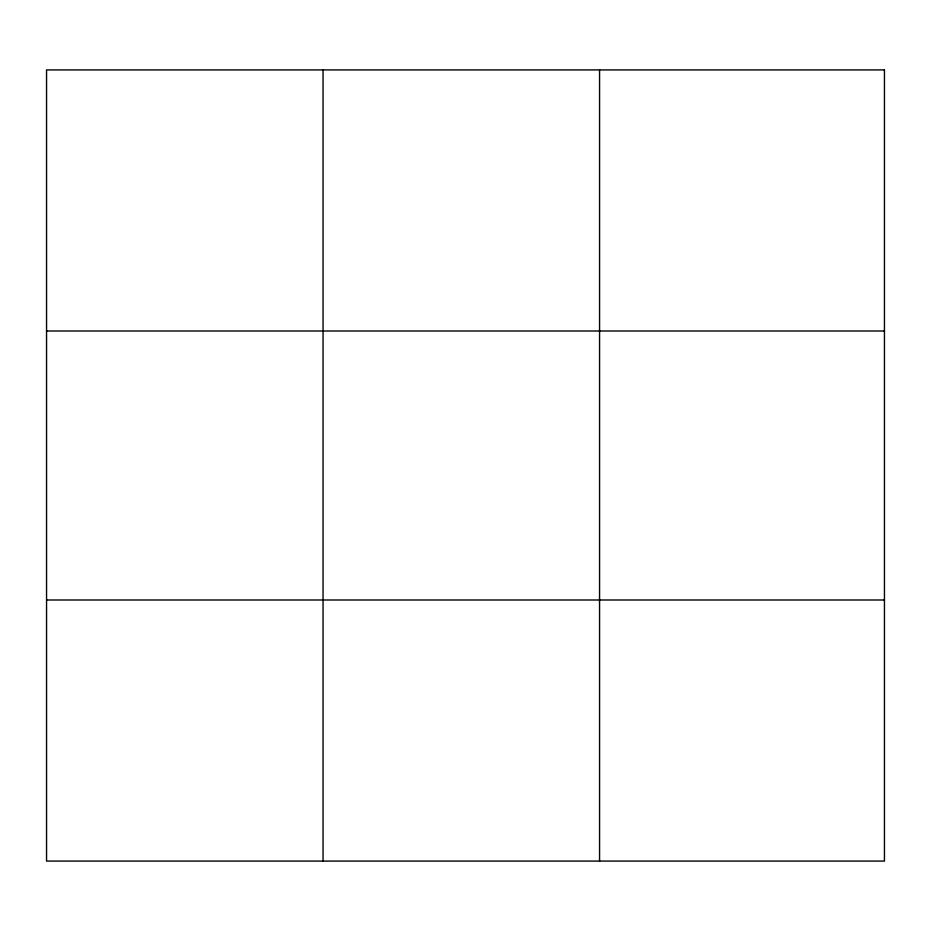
<?xml version="1.0" encoding="UTF-8"?>
<svg xmlns="http://www.w3.org/2000/svg" width="931" height="931" viewBox="0 0 931 931"><rect width="100%" height="100%" fill="white"/><g stroke="black" fill="none" stroke-linecap="round" stroke-linejoin="round"><path stroke-width="1.4" d="M323.057 69.918L323.057 861.082M599.564 69.918L599.564 861.082M46.55 331.005L884.45 331.005M46.55 599.995L884.45 599.995M884.45 69.918L884.45 861.082L46.55 861.082L46.55 69.918L884.45 69.918"/></g></svg>
